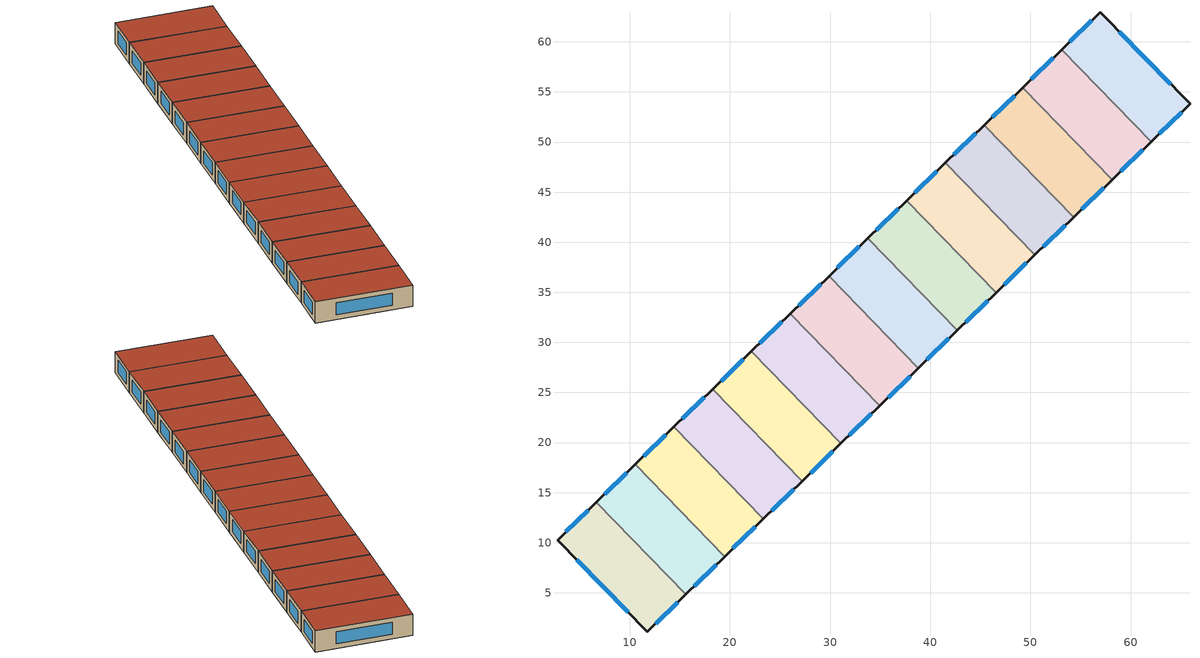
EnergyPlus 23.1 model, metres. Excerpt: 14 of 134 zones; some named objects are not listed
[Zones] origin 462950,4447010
45a55098a359b843_F8_dwelling_0
 floor to 45a55098a359b843_F7_dwelling_7 (EU_floor_Construction): 61.45,58.38 65.93,53.8 62.04,50.02 57.58,54.61 z24
 floor to 45a55098a359b843_F7_dwelling_0 (EU_floor_Construction): 56.97,62.95 61.45,58.38 57.58,54.61 53.11,59.2 z24
 wall outside (EU_wall_Construction): 62.04,50.02 65.93,53.8 56.97,62.95 53.11,59.2 z24:27
 wall to 45a55098a359b843_F8_dwelling_1 (EU_wall_Construction): 53.11,59.2 62.04,50.02 z24:27
 window (EU_Window_Construction): 56.14,62.15 53.94,60.01 / 64.01,55.76 58.89,60.99 / 62.88,50.83 65.1,52.99 z24.64:26.36
 roof outside (EU_roof_Construction): 65.93,53.8 56.97,62.95 53.11,59.2 62.04,50.02 z27
45a55098a359b843_F8_dwelling_1
 floor to 45a55098a359b843_F7_dwelling_7 (EU_floor_Construction): 57.58,54.61 62.04,50.02 59.15,47.21 54.68,51.8 z24
 floor adiabatic (EU_floor_Construction): 57.58,54.61 54.68,51.8 59.15,47.21 58.17,46.26 49.24,55.44 53.11,59.2 z24
 wall outside (EU_wall_Construction): 53.11,59.2 49.24,55.44 / 58.17,46.26 62.04,50.02 z24:27
 wall to 45a55098a359b843_F8_dwelling_2 (EU_wall_Construction): 49.24,55.44 58.17,46.26 z24:27
 window (EU_Window_Construction): 52.28,58.4 50.07,56.25 / 59,47.07 61.21,49.22 z24.64:26.36
 roof outside (EU_roof_Construction): 62.04,50.02 53.11,59.2 49.24,55.44 58.17,46.26 z27
45a55098a359b843_F8_dwelling_10
 floor to 45a55098a359b843_F7_dwelling_5 (EU_floor_Construction): 18.28,25.33 22.74,20.73 18.89,16.98 14.42,21.58 z24
 floor to 45a55098a359b843_F7_dwelling_13 (EU_floor_Construction): 20.83,18.88 25.3,14.29 23.35,12.39 18.89,16.98 z24
 floor to 45a55098a359b843_F7_dwelling_12 (EU_floor_Construction): 22.75,20.75 27.22,16.16 25.3,14.29 20.83,18.88 22.74,20.73 z24
 floor to 45a55098a359b843_F7_dwelling_4 (EU_floor_Construction): 18.29,25.34 22.75,20.75 22.74,20.73 18.28,25.33 z24
 wall outside (EU_wall_Construction): 18.29,25.34 14.42,21.58 / 23.35,12.39 27.22,16.16 z24:27
 wall to 45a55098a359b843_F8_dwelling_11 (EU_wall_Construction): 14.42,21.58 23.35,12.39 z24:27
 wall to 45a55098a359b843_F8_dwelling_9 (EU_wall_Construction): 27.22,16.16 18.29,25.34 z24:27
 window (EU_Window_Construction): 17.46,24.53 15.25,22.38 / 24.18,13.2 26.39,15.35 z24.64:26.36
 roof outside (EU_roof_Construction): 27.22,16.16 18.29,25.34 14.42,21.58 23.35,12.39 z27
45a55098a359b843_F8_dwelling_11
 floor to 45a55098a359b843_F7_dwelling_13 (EU_floor_Construction): 18.89,16.98 23.35,12.39 19.48,8.63 15.02,13.22 z24
 floor to 45a55098a359b843_F7_dwelling_5 (EU_floor_Construction): 14.42,21.58 18.89,16.98 15.02,13.22 10.55,17.81 z24
 wall outside (EU_wall_Construction): 14.42,21.58 10.55,17.81 / 19.48,8.63 23.35,12.39 z24:27
 wall to 45a55098a359b843_F8_dwelling_12 (EU_wall_Construction): 10.55,17.81 19.48,8.63 z24:27
 window (EU_Window_Construction): 13.59,20.77 11.38,18.62 / 20.31,9.43 22.52,11.59 z24.64:26.36
 roof outside (EU_roof_Construction): 23.35,12.39 14.42,21.58 10.55,17.81 19.48,8.63 z27
45a55098a359b843_F8_dwelling_12
 floor to 45a55098a359b843_F7_dwelling_6 (EU_floor_Construction): 10.54,17.8 15.01,13.21 11.15,9.46 6.68,14.05 z24
 floor to 45a55098a359b843_F7_dwelling_13 (EU_floor_Construction): 15.02,13.22 19.48,8.63 18.53,7.7 14.06,12.29 z24
 floor to 45a55098a359b843_F7_dwelling_14 (EU_floor_Construction): 14.06,12.29 18.53,7.7 15.61,4.87 11.15,9.46 z24
 floor to 45a55098a359b843_F7_dwelling_5 (EU_floor_Construction): 10.55,17.81 15.02,13.22 15.01,13.21 10.54,17.8 z24
 wall outside (EU_wall_Construction): 10.55,17.81 6.68,14.05 / 15.61,4.87 19.48,8.63 z24:27
 wall to 45a55098a359b843_F8_dwelling_13 (EU_wall_Construction): 6.68,14.05 15.61,4.87 z24:27
 window (EU_Window_Construction): 9.72,17.01 7.51,14.86 / 16.44,5.67 18.65,7.82 z24.64:26.36
 roof outside (EU_roof_Construction): 19.48,8.63 10.55,17.81 6.68,14.05 15.61,4.87 z27
45a55098a359b843_F8_dwelling_13
 floor to 45a55098a359b843_F7_dwelling_14 (EU_floor_Construction): 11.15,9.46 15.61,4.87 11.77,1.12 7.28,5.7 z24
 floor to 45a55098a359b843_F7_dwelling_6 (EU_floor_Construction): 6.68,14.05 11.15,9.46 7.28,5.7 2.79,10.27 z24
 wall outside (EU_wall_Construction): 6.68,14.05 2.79,10.27 11.77,1.12 15.61,4.87 z24:27
 window (EU_Window_Construction): 4.72,8.31 9.84,3.08 / 5.85,13.24 3.63,11.08 / 12.59,1.93 14.79,4.07 z24.64:26.36
 roof outside (EU_roof_Construction): 15.61,4.87 6.68,14.05 2.79,10.27 11.77,1.12 z27
45a55098a359b843_F8_dwelling_2
 floor adiabatic (EU_floor_Construction): 53.71,50.85 58.17,46.26 54.3,42.5 49.84,47.09 z24
 floor to 45a55098a359b843_F7_dwelling_0 (EU_floor_Construction): 49.24,55.44 53.71,50.85 53.7,50.84 49.23,55.43 z24
 floor to 45a55098a359b843_F7_dwelling_1 (EU_floor_Construction): 49.23,55.43 53.7,50.84 49.84,47.09 45.37,51.68 z24
 wall outside (EU_wall_Construction): 49.24,55.44 45.37,51.68 / 54.3,42.5 58.17,46.26 z24:27
 wall to 45a55098a359b843_F8_dwelling_3 (EU_wall_Construction): 45.37,51.68 54.3,42.5 z24:27
 window (EU_Window_Construction): 48.42,54.63 46.2,52.48 / 55.13,43.3 57.34,45.45 z24.64:26.36
 roof outside (EU_roof_Construction): 58.17,46.26 49.24,55.44 45.37,51.68 54.3,42.5 z27
45a55098a359b843_F8_dwelling_3
 floor to 45a55098a359b843_F7_dwelling_1 (EU_floor_Construction): 45.37,51.68 49.84,47.09 45.97,43.32 41.5,47.91 z24
 floor to 45a55098a359b843_F7_dwelling_9 (EU_floor_Construction): 47.91,45.22 52.38,40.63 50.43,38.73 45.97,43.32 z24
 floor to 45a55098a359b843_F7_dwelling_8 (EU_floor_Construction): 49.84,47.09 54.3,42.5 52.38,40.63 47.91,45.22 z24
 wall outside (EU_wall_Construction): 45.37,51.68 41.5,47.91 / 50.43,38.73 54.3,42.5 z24:27
 wall to 45a55098a359b843_F8_dwelling_4 (EU_wall_Construction): 41.5,47.91 50.43,38.73 z24:27
 window (EU_Window_Construction): 44.55,50.87 42.33,48.72 / 51.26,39.54 53.48,41.69 z24.64:26.36
 roof outside (EU_roof_Construction): 54.3,42.5 45.37,51.68 41.5,47.91 50.43,38.73 z27
45a55098a359b843_F8_dwelling_4
 floor to 45a55098a359b843_F7_dwelling_9 (EU_floor_Construction): 45.97,43.32 50.43,38.73 46.56,34.97 42.1,39.56 z24
 floor to 45a55098a359b843_F7_dwelling_2 (EU_floor_Construction): 41.49,47.9 45.96,43.31 42.1,39.56 37.63,44.15 z24
 floor to 45a55098a359b843_F7_dwelling_1 (EU_floor_Construction): 41.5,47.91 45.97,43.32 45.96,43.31 41.49,47.9 z24
 wall outside (EU_wall_Construction): 41.5,47.91 37.63,44.15 / 46.57,34.97 50.43,38.73 z24:27
 wall to 45a55098a359b843_F8_dwelling_5 (EU_wall_Construction): 37.63,44.15 46.57,34.97 z24:27
 window (EU_Window_Construction): 40.68,47.11 38.46,44.96 / 47.39,35.78 49.61,37.93 z24.64:26.36
 roof outside (EU_roof_Construction): 50.43,38.73 41.5,47.91 37.63,44.15 46.57,34.97 z27
45a55098a359b843_F8_dwelling_5
 floor to 45a55098a359b843_F7_dwelling_2 (EU_floor_Construction): 37.63,44.15 42.1,39.56 38.23,35.8 33.77,40.39 z24
 floor to 45a55098a359b843_F7_dwelling_9 (EU_floor_Construction): 42.1,39.56 46.56,34.97 45.61,34.04 41.14,38.63 z24
 floor adiabatic (EU_floor_Construction): 42.1,39.56 41.14,38.63 45.61,34.04 46.57,34.97 42.7,31.21 38.23,35.8 z24
 wall outside (EU_wall_Construction): 37.63,44.15 33.77,40.39 / 42.7,31.21 46.57,34.97 z24:27
 wall to 45a55098a359b843_F8_dwelling_6 (EU_wall_Construction): 33.77,40.39 42.7,31.21 z24:27
 window (EU_Window_Construction): 36.81,43.35 34.59,41.19 / 43.52,32.01 45.74,34.16 z24.64:26.36
 roof outside (EU_roof_Construction): 46.57,34.97 37.63,44.15 33.77,40.39 42.7,31.21 z27
45a55098a359b843_F8_dwelling_6
 floor to 45a55098a359b843_F7_dwelling_10 (EU_floor_Construction): 38.23,35.8 42.7,31.21 38.84,27.46 34.37,32.05 z24
 floor to 45a55098a359b843_F7_dwelling_2 (EU_floor_Construction): 33.77,40.39 38.23,35.8 38.22,35.79 33.75,40.38 z24
 floor to 45a55098a359b843_F7_dwelling_11 (EU_floor_Construction): 34.37,32.05 38.84,27.46 38.83,27.44 34.36,32.03 z24
 floor to 45a55098a359b843_F7_dwelling_3 (EU_floor_Construction): 33.75,40.38 38.22,35.79 34.36,32.03 29.9,36.62 z24
 wall outside (EU_wall_Construction): 33.77,40.39 29.9,36.62 / 38.83,27.44 42.7,31.21 z24:27
 wall to 45a55098a359b843_F8_dwelling_7 (EU_wall_Construction): 29.9,36.62 38.83,27.44 z24:27
 window (EU_Window_Construction): 32.94,39.58 30.72,37.43 / 39.65,28.25 41.87,30.4 z24.64:26.36
 roof outside (EU_roof_Construction): 42.7,31.21 33.77,40.39 29.9,36.62 38.83,27.44 z27
45a55098a359b843_F8_dwelling_7
 floor to 45a55098a359b843_F7_dwelling_11 (EU_floor_Construction): 34.36,32.03 38.83,27.44 34.96,23.68 30.49,28.27 z24
 floor to 45a55098a359b843_F7_dwelling_3 (EU_floor_Construction): 29.9,36.62 34.36,32.03 30.49,28.27 26.03,32.86 z24
 wall outside (EU_wall_Construction): 29.9,36.62 26.03,32.86 / 34.96,23.68 38.83,27.44 z24:27
 wall to 45a55098a359b843_F8_dwelling_8 (EU_wall_Construction): 26.03,32.86 34.96,23.68 z24:27
 window (EU_Window_Construction): 29.07,35.82 26.85,33.67 / 35.79,24.49 38,26.64 z24.64:26.36
 roof outside (EU_roof_Construction): 38.83,27.44 29.9,36.62 26.03,32.86 34.96,23.68 z27
45a55098a359b843_F8_dwelling_8
 floor to 45a55098a359b843_F7_dwelling_11 (EU_floor_Construction): 30.49,28.27 34.96,23.68 32.07,20.87 27.6,25.46 z24
 floor to 45a55098a359b843_F7_dwelling_12 (EU_floor_Construction): 27.6,25.46 32.07,20.87 31.09,19.92 26.62,24.51 z24
 floor adiabatic (EU_floor_Construction): 26.03,32.86 30.49,28.27 26.62,24.51 22.16,29.1 z24
 wall outside (EU_wall_Construction): 26.03,32.86 22.16,29.1 / 31.09,19.92 34.96,23.68 z24:27
 wall to 45a55098a359b843_F8_dwelling_9 (EU_wall_Construction): 22.16,29.1 31.09,19.92 z24:27
 window (EU_Window_Construction): 25.2,32.06 22.99,29.91 / 31.92,20.72 34.13,22.87 z24.64:26.36
 roof outside (EU_roof_Construction): 34.96,23.68 26.03,32.86 22.16,29.1 31.09,19.92 z27
45a55098a359b843_F8_dwelling_9
 floor to 45a55098a359b843_F7_dwelling_12 (EU_floor_Construction): 26.62,24.51 31.09,19.92 27.22,16.16 22.75,20.75 z24
 floor adiabatic (EU_floor_Construction): 22.16,29.1 26.62,24.51 22.75,20.75 18.29,25.34 z24
 wall outside (EU_wall_Construction): 22.16,29.1 18.29,25.34 / 27.22,16.16 31.09,19.92 z24:27
 window (EU_Window_Construction): 21.33,28.29 19.12,26.14 / 28.05,16.96 30.26,19.11 z24.64:26.36
 roof outside (EU_roof_Construction): 31.09,19.92 22.16,29.1 18.29,25.34 27.22,16.16 z27
[Building]
EU S2 Campaign: North Axis=0; Terrain=City; Solar Distribution=FullExterior
[Site:Location]
Yerevan-Zvartnots.Intl.AP: Latitude=40.15; Longitude=44.383; Time Zone=4; Elevation=854
[SizingPeriod:WeatherFileDays]
AnnualSizingPeriod: Begin Month=1; Begin Day of Month=1; End Month=12; End Day of Month=31; Day of Week for Start Day=Monday; Use Weather File Daylight Saving Period=No; Use Weather File Rain and Snow Indicators=No
[MATERIAL]
EU_InternalMass_Material: Roughness=MediumRough; Thickness=0.1; Conductivity=1; Density=1800; Specific Heat=900; Thermal Absorptance=0.9; Solar Absorptance=0.7; Visible Absorptance=0.7
[MATERIAL:NOMASS] Roughness=MediumRough; Thermal Absorptance=0.9; Solar Absorptance=0.7; Visible Absorptance=0.7
Name | Thermal Resistance
EU_wall_NoMass | 1.05043
EU_roof_NoMass | 1.45357
EU_floor_NoMass | 0.478065
[WINDOWMATERIAL:SIMPLEGLAZINGSYSTEM]
EU_Window_SimpleGlazing: UFactor=2.5566; Solar Heat Gain Coefficient=0.75; Visible Transmittance=0.75
[CONSTRUCTION]
EU_wall_Construction: EU_wall_NoMass
EU_roof_Construction: EU_roof_NoMass
EU_floor_Construction: EU_floor_NoMass
EU_Window_Construction: EU_Window_SimpleGlazing
EU_InternalMass_Construction: EU_InternalMass_Material
[ZONE] Type=1; Multiplier=1; Ceiling Height=autocalculate; Floor Area=autocalculate; Part of Total Floor Area=Yes
Name | Volume
45a55098a359b843_F8_dwelling_0 | 207.404
45a55098a359b843_F8_dwelling_1 | 207.391
45a55098a359b843_F8_dwelling_10 | 207.409
45a55098a359b843_F8_dwelling_11 | 207.394
45a55098a359b843_F8_dwelling_12; 45a55098a359b843_F8_dwelling_5 | 207.397
45a55098a359b843_F8_dwelling_13; 45a55098a359b843_F8_dwelling_3 | 207.402
45a55098a359b843_F8_dwelling_2 | 207.39
45a55098a359b843_F8_dwelling_4 | 207.413
45a55098a359b843_F8_dwelling_6 | 207.405
45a55098a359b843_F8_dwelling_7 | 207.398
45a55098a359b843_F8_dwelling_8 | 207.401
45a55098a359b843_F8_dwelling_9 | 207.374
[INTERNALMASS] Construction=EU_InternalMass_Construction
Name | Zone or ZoneList | Surface Area
45a55098a359b843_F8_dwelling_0_EU_InternalMass | 45a55098a359b843_F8_dwelling_0 | 69.1348
45a55098a359b843_F8_dwelling_1_EU_InternalMass | 45a55098a359b843_F8_dwelling_1 | 69.1301
45a55098a359b843_F8_dwelling_2_EU_InternalMass | 45a55098a359b843_F8_dwelling_2 | 69.1301
45a55098a359b843_F8_dwelling_3_EU_InternalMass | 45a55098a359b843_F8_dwelling_3 | 69.1341
45a55098a359b843_F8_dwelling_4_EU_InternalMass | 45a55098a359b843_F8_dwelling_4 | 69.1378
45a55098a359b843_F8_dwelling_5_EU_InternalMass | 45a55098a359b843_F8_dwelling_5 | 69.1325
45a55098a359b843_F8_dwelling_6_EU_InternalMass | 45a55098a359b843_F8_dwelling_6 | 69.1352
45a55098a359b843_F8_dwelling_7_EU_InternalMass | 45a55098a359b843_F8_dwelling_7 | 69.1327
45a55098a359b843_F8_dwelling_8_EU_InternalMass | 45a55098a359b843_F8_dwelling_8 | 69.1337
45a55098a359b843_F8_dwelling_9_EU_InternalMass | 45a55098a359b843_F8_dwelling_9 | 69.1247
45a55098a359b843_F8_dwelling_10_EU_InternalMass | 45a55098a359b843_F8_dwelling_10 | 69.1364
45a55098a359b843_F8_dwelling_11_EU_InternalMass | 45a55098a359b843_F8_dwelling_11 | 69.1311
45a55098a359b843_F8_dwelling_12_EU_InternalMass | 45a55098a359b843_F8_dwelling_12 | 69.1324
45a55098a359b843_F8_dwelling_13_EU_InternalMass | 45a55098a359b843_F8_dwelling_13 | 69.1341
[OTHEREQUIPMENT] Fuel Type=Electricity; Design Level Calculation Method=Watts/Area; Power per Zone Floor Area=1; Fraction Latent=0; Fraction Radiant=0; Fraction Lost=0; Carbon Dioxide Generation Rate=0; EndUse Subcategory=EU_Step8_InternalGains
Name | Zone or ZoneList or Space or SpaceList | Schedule
EU_Step8_InternalGain_45a55098a359b843_F8_dwelling_0_f000 | 45a55098a359b843_F8_dwelling_0 | EU_Step8_GainSchedule_45a55098a359b843_F8_dwelling_0_f000
EU_Step8_InternalGain_45a55098a359b843_F8_dwelling_1_f000 | 45a55098a359b843_F8_dwelling_1 | EU_Step8_GainSchedule_45a55098a359b843_F8_dwelling_1_f000
EU_Step8_InternalGain_45a55098a359b843_F8_dwelling_2_f000 | 45a55098a359b843_F8_dwelling_2 | EU_Step8_GainSchedule_45a55098a359b843_F8_dwelling_2_f000
EU_Step8_InternalGain_45a55098a359b843_F8_dwelling_3_f000 | 45a55098a359b843_F8_dwelling_3 | EU_Step8_GainSchedule_45a55098a359b843_F8_dwelling_3_f000
EU_Step8_InternalGain_45a55098a359b843_F8_dwelling_4_f000 | 45a55098a359b843_F8_dwelling_4 | EU_Step8_GainSchedule_45a55098a359b843_F8_dwelling_4_f000
EU_Step8_InternalGain_45a55098a359b843_F8_dwelling_5_f000 | 45a55098a359b843_F8_dwelling_5 | EU_Step8_GainSchedule_45a55098a359b843_F8_dwelling_5_f000
EU_Step8_InternalGain_45a55098a359b843_F8_dwelling_6_f000 | 45a55098a359b843_F8_dwelling_6 | EU_Step8_GainSchedule_45a55098a359b843_F8_dwelling_6_f000
EU_Step8_InternalGain_45a55098a359b843_F8_dwelling_7_f000 | 45a55098a359b843_F8_dwelling_7 | EU_Step8_GainSchedule_45a55098a359b843_F8_dwelling_7_f000
EU_Step8_InternalGain_45a55098a359b843_F8_dwelling_8_f000 | 45a55098a359b843_F8_dwelling_8 | EU_Step8_GainSchedule_45a55098a359b843_F8_dwelling_8_f000
EU_Step8_InternalGain_45a55098a359b843_F8_dwelling_9_f000 | 45a55098a359b843_F8_dwelling_9 | EU_Step8_GainSchedule_45a55098a359b843_F8_dwelling_9_f000
EU_Step8_InternalGain_45a55098a359b843_F8_dwelling_10_f000 | 45a55098a359b843_F8_dwelling_10 | EU_Step8_GainSchedule_45a55098a359b843_F8_dwelling_10_f000
EU_Step8_InternalGain_45a55098a359b843_F8_dwelling_11_f000 | 45a55098a359b843_F8_dwelling_11 | EU_Step8_GainSchedule_45a55098a359b843_F8_dwelling_11_f000
EU_Step8_InternalGain_45a55098a359b843_F8_dwelling_12_f000 | 45a55098a359b843_F8_dwelling_12 | EU_Step8_GainSchedule_45a55098a359b843_F8_dwelling_12_f000
EU_Step8_InternalGain_45a55098a359b843_F8_dwelling_13_f000 | 45a55098a359b843_F8_dwelling_13 | EU_Step8_GainSchedule_45a55098a359b843_F8_dwelling_13_f000
[ZONEVENTILATION:DESIGNFLOWRATE] Schedule=EU_AlwaysOn; Design Flow Rate Calculation Method=AirChanges/Hour; Air Changes per Hour=0.557805; Ventilation Type=Natural; Fan Pressure Rise=0; Fan Total Efficiency=1; Constant Term Coefficient=1; Temperature Term Coefficient=0; Velocity Term Coefficient=0; Velocity Squared Term Coefficient=0; Minimum Indoor Temperature=-100; Maximum Indoor Temperature=100; Delta Temperature=-100; Minimum Outdoor Temperature=-100; Maximum Outdoor Temperature=100; Maximum Wind Speed=40
Name | Zone or ZoneList or Space or SpaceList
EU_ConstantAir_45a55098a359b843_F8_dwelling_0 | 45a55098a359b843_F8_dwelling_0
EU_ConstantAir_45a55098a359b843_F8_dwelling_1 | 45a55098a359b843_F8_dwelling_1
EU_ConstantAir_45a55098a359b843_F8_dwelling_2 | 45a55098a359b843_F8_dwelling_2
EU_ConstantAir_45a55098a359b843_F8_dwelling_3 | 45a55098a359b843_F8_dwelling_3
EU_ConstantAir_45a55098a359b843_F8_dwelling_4 | 45a55098a359b843_F8_dwelling_4
EU_ConstantAir_45a55098a359b843_F8_dwelling_5 | 45a55098a359b843_F8_dwelling_5
EU_ConstantAir_45a55098a359b843_F8_dwelling_6 | 45a55098a359b843_F8_dwelling_6
EU_ConstantAir_45a55098a359b843_F8_dwelling_7 | 45a55098a359b843_F8_dwelling_7
EU_ConstantAir_45a55098a359b843_F8_dwelling_8 | 45a55098a359b843_F8_dwelling_8
EU_ConstantAir_45a55098a359b843_F8_dwelling_9 | 45a55098a359b843_F8_dwelling_9
EU_ConstantAir_45a55098a359b843_F8_dwelling_10 | 45a55098a359b843_F8_dwelling_10
EU_ConstantAir_45a55098a359b843_F8_dwelling_11 | 45a55098a359b843_F8_dwelling_11
EU_ConstantAir_45a55098a359b843_F8_dwelling_12 | 45a55098a359b843_F8_dwelling_12
EU_ConstantAir_45a55098a359b843_F8_dwelling_13 | 45a55098a359b843_F8_dwelling_13
[HVACTEMPLATE:ZONE:IDEALLOADSAIRSYSTEM] System Availability Schedule=EU_AlwaysOn; Maximum Heating Supply Air Temperature=50; Minimum Cooling Supply Air Temperature=13; Maximum Heating Supply Air Humidity Ratio=0.0156; Minimum Cooling Supply Air Humidity Ratio=0.0077; Heating Limit=NoLimit; Cooling Limit=NoLimit; Heating Availability Schedule=EU_AlwaysOn; Cooling Availability Schedule=EU_CoolingOff; Dehumidification Control Type=ConstantSensibleHeatRatio; Cooling Sensible Heat Ratio=0.7; Dehumidification Setpoint=60; Humidification Control Type=None; Humidification Setpoint=30; Outdoor Air Method=None; Outdoor Air Flow Rate per Person=0.00944; Outdoor Air Flow Rate per Zone Floor Area=0; Outdoor Air Flow Rate per Zone=0; Demand Controlled Ventilation Type=None; Outdoor Air Economizer Type=NoEconomizer; Heat Recovery Type=None; Sensible Heat Recovery Effectiveness=0.7; Latent Heat Recovery Effectiveness=0.65
Name | Template Thermostat
45a55098a359b843_F8_dwelling_0 | EU_HeatOnly_45a55098a359b843_F8_dwelling_0
45a55098a359b843_F8_dwelling_1 | EU_HeatOnly_45a55098a359b843_F8_dwelling_1
45a55098a359b843_F8_dwelling_2 | EU_HeatOnly_45a55098a359b843_F8_dwelling_2
45a55098a359b843_F8_dwelling_3 | EU_HeatOnly_45a55098a359b843_F8_dwelling_3
45a55098a359b843_F8_dwelling_4 | EU_HeatOnly_45a55098a359b843_F8_dwelling_4
45a55098a359b843_F8_dwelling_5 | EU_HeatOnly_45a55098a359b843_F8_dwelling_5
45a55098a359b843_F8_dwelling_6 | EU_HeatOnly_45a55098a359b843_F8_dwelling_6
45a55098a359b843_F8_dwelling_7 | EU_HeatOnly_45a55098a359b843_F8_dwelling_7
45a55098a359b843_F8_dwelling_8 | EU_HeatOnly_45a55098a359b843_F8_dwelling_8
45a55098a359b843_F8_dwelling_9 | EU_HeatOnly_45a55098a359b843_F8_dwelling_9
45a55098a359b843_F8_dwelling_10 | EU_HeatOnly_45a55098a359b843_F8_dwelling_10
45a55098a359b843_F8_dwelling_11 | EU_HeatOnly_45a55098a359b843_F8_dwelling_11
45a55098a359b843_F8_dwelling_12 | EU_HeatOnly_45a55098a359b843_F8_dwelling_12
45a55098a359b843_F8_dwelling_13 | EU_HeatOnly_45a55098a359b843_F8_dwelling_13
[SIZING:ZONE] Zone Cooling Design Supply Air Temperature Input Method=SupplyAirTemperature; Zone Cooling Design Supply Air Temperature=13; Zone Heating Design Supply Air Temperature Input Method=SupplyAirTemperature; Zone Heating Design Supply Air Temperature=50; Zone Cooling Design Supply Air Humidity Ratio=0.008; Zone Heating Design Supply Air Humidity Ratio=0.008; Cooling Design Air Flow Method=DesignDay; Cooling Design Air Flow Rate=0; Cooling Minimum Air Flow per Zone Floor Area=0.000762; Cooling Minimum Air Flow=0; Cooling Minimum Air Flow Fraction=0.2; Heating Design Air Flow Method=DesignDay; Heating Design Air Flow Rate=0; Heating Maximum Air Flow per Zone Floor Area=0.002032; Heating Maximum Air Flow=0.141576; Heating Maximum Air Flow Fraction=0.3; Account for Dedicated Outdoor Air System=No; Dedicated Outdoor Air System Control Strategy=NeutralSupplyAir; Dedicated Outdoor Air Low Setpoint Temperature for Design=autosize; Dedicated Outdoor Air High Setpoint Temperature for Design=autosize; Zone Load Sizing Method=Sensible Load Only No Latent Load; Zone Latent Cooling Design Supply Air Humidity Ratio Input Method=HumidityRatioDifference; Zone Cooling Design Supply Air Humidity Ratio Difference=0.005; Zone Latent Heating Design Supply Air Humidity Ratio Input Method=HumidityRatioDifference; Zone Humidification Design Supply Air Humidity Ratio Difference=0.005
45a55098a359b843_F8_dwelling_0; 45a55098a359b843_F8_dwelling_1; 45a55098a359b843_F8_dwelling_2; 45a55098a359b843_F8_dwelling_3; 45a55098a359b843_F8_dwelling_4; 45a55098a359b843_F8_dwelling_5; 45a55098a359b843_F8_dwelling_6; 45a55098a359b843_F8_dwelling_7; 45a55098a359b843_F8_dwelling_8; 45a55098a359b843_F8_dwelling_9; 45a55098a359b843_F8_dwelling_10; 45a55098a359b843_F8_dwelling_11; 45a55098a359b843_F8_dwelling_12; 45a55098a359b843_F8_dwelling_13
[SCHEDULE:CONSTANT]
Name | Hourly Value
EU_AlwaysOn | 1
EU_CoolingOff | 0
[SCHEDULE:FILE] Column Number=1; Rows to Skip at Top=0; Number of Hours of Data=8760; Column Separator=Comma; Interpolate to Timestep=No; Minutes per Item=60; Adjust Schedule for Daylight Savings=Yes
Name | File
EU_Step8_GainSchedule_45a55098a359b843_F8_dwelling_0_f000 | ../../schedules/45a55098a359b843/45a55098a359b843_F8_dwelling_0_f000_gain.csv
EU_Step8_GainSchedule_45a55098a359b843_F8_dwelling_1_f000 | ../../schedules/45a55098a359b843/45a55098a359b843_F8_dwelling_1_f000_gain.csv
EU_Step8_GainSchedule_45a55098a359b843_F8_dwelling_2_f000 | ../../schedules/45a55098a359b843/45a55098a359b843_F8_dwelling_2_f000_gain.csv
EU_Step8_GainSchedule_45a55098a359b843_F8_dwelling_3_f000 | ../../schedules/45a55098a359b843/45a55098a359b843_F8_dwelling_3_f000_gain.csv
EU_Step8_GainSchedule_45a55098a359b843_F8_dwelling_4_f000 | ../../schedules/45a55098a359b843/45a55098a359b843_F8_dwelling_4_f000_gain.csv
EU_Step8_GainSchedule_45a55098a359b843_F8_dwelling_5_f000 | ../../schedules/45a55098a359b843/45a55098a359b843_F8_dwelling_5_f000_gain.csv
EU_Step8_GainSchedule_45a55098a359b843_F8_dwelling_6_f000 | ../../schedules/45a55098a359b843/45a55098a359b843_F8_dwelling_6_f000_gain.csv
EU_Step8_GainSchedule_45a55098a359b843_F8_dwelling_7_f000 | ../../schedules/45a55098a359b843/45a55098a359b843_F8_dwelling_7_f000_gain.csv
EU_Step8_GainSchedule_45a55098a359b843_F8_dwelling_8_f000 | ../../schedules/45a55098a359b843/45a55098a359b843_F8_dwelling_8_f000_gain.csv
EU_Step8_GainSchedule_45a55098a359b843_F8_dwelling_9_f000 | ../../schedules/45a55098a359b843/45a55098a359b843_F8_dwelling_9_f000_gain.csv
EU_Step8_GainSchedule_45a55098a359b843_F8_dwelling_10_f000 | ../../schedules/45a55098a359b843/45a55098a359b843_F8_dwelling_10_f000_gain.csv
EU_Step8_GainSchedule_45a55098a359b843_F8_dwelling_11_f000 | ../../schedules/45a55098a359b843/45a55098a359b843_F8_dwelling_11_f000_gain.csv
EU_Step8_GainSchedule_45a55098a359b843_F8_dwelling_12_f000 | ../../schedules/45a55098a359b843/45a55098a359b843_F8_dwelling_12_f000_gain.csv
EU_Step8_GainSchedule_45a55098a359b843_F8_dwelling_13_f000 | ../../schedules/45a55098a359b843/45a55098a359b843_F8_dwelling_13_f000_gain.csv
